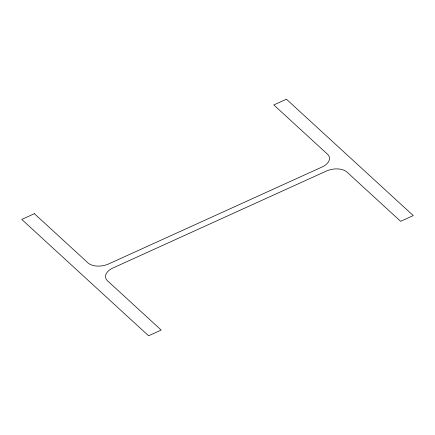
<?xml version="1.0" encoding="UTF-8"?>
<svg xmlns="http://www.w3.org/2000/svg" width="435" height="435" viewBox="0 0 435 435"><rect width="100%" height="100%" fill="white"/><g stroke="black" fill="none" stroke-linecap="round" stroke-linejoin="round"><path stroke-width="0.65" d="M34.37 213.683L21.75 219.414L148.58 335.793L161.2 330.062L107.521 280.809A15.225 8.885 -9.6 0 1 113.029 267.949L326.348 171.069A15.225 8.885 -9.6 0 1 346.956 172.064L400.63 221.317L413.25 215.586L286.42 99.207L273.8 104.938L327.479 154.191A15.225 8.885 -9.6 0 1 321.971 167.051L108.652 263.931A15.225 8.885 -9.6 0 1 88.044 262.936L34.37 213.683"/></g></svg>
